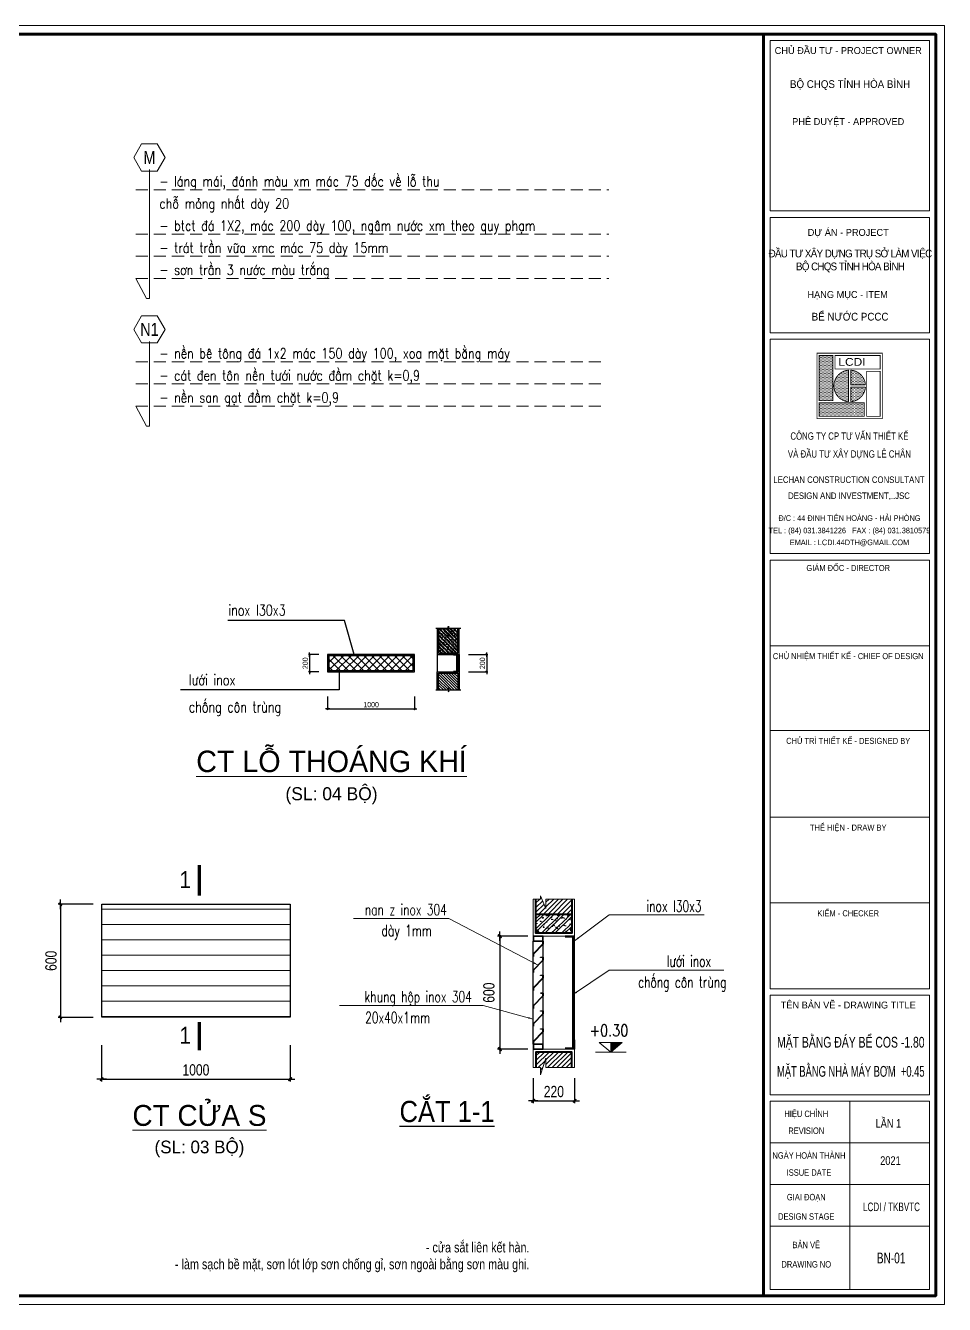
# Model space of a CAD drawing. Header units: millimetres. Extents: x 3320094 to 3411034, y 113561 to 144305.
# Drawn here: x 3399628 to 3411034, y 128429 to 144305 of the extents above; entities that cross this region are included whole.
import ezdxf
from ezdxf.enums import TextEntityAlignment as Align

# ---------------------------------------------------------------- set-up
doc = ezdxf.new("R2010")
doc.units = ezdxf.units.MM
doc.header["$LTSCALE"] = 600
doc.header["$MEASUREMENT"] = 0
doc.header["$PDMODE"] = 32
doc.linetypes.add('ACAD_ISO07W100', pattern=[3, 0, -3])
doc.linetypes.add('HIDDEN', pattern=[0.375, 0.25, -0.125])
doc.layers.get('0').update_dxf_attribs({"lineweight": 0})
doc.layers.get('Defpoints').update_dxf_attribs({"lineweight": 0})
for name, color, linetype, lineweight in [('A-WIPEOUT', 254, 'ACAD_ISO07W100', 0), ('DCCD-DIM', 8, 'Continuous', 18), ('hatch1', 136, 'Continuous', 9), ('Khungten_LCDI', 7, 'Continuous', 5), ('LC Dim', 8, 'Continuous', 18), ('LC Hatch', 252, 'Continuous', 9), ('LC MANH DUT', 35, 'HIDDEN', 5), ('LC Net dam 1', 30, 'Continuous', 30), ('LC Net dam2', 6, 'Continuous', 40), ('LC Net dam3', 1, 'Continuous', 60), ('LC Net manh', 239, 'Continuous', 5), ('LC Net thay', 7, 'Continuous', 25), ('LC Text1', 3, 'Continuous', 20), ('LC Text2', 7, 'Continuous', 18), ('manh1', 67, 'Continuous', 13), ('Text', 7, 'Continuous', 20)]:
    doc.layers.add(name, color=color, linetype=linetype, lineweight=lineweight)
for name, color, linetype in [('DIM', 1, 'Continuous'), ('NETCAT', 1, 'Continuous'), ('REGULAR 2', 8, 'Continuous'), ('TEXT35', 6, 'Continuous')]:
    doc.layers.add(name, color=color, linetype=linetype)
doc.styles.add('General text 2', font='arial.ttf')
doc.styles.add('HOATBIF', font='hoatbif.shx', dxfattribs={"width": 0.8})
doc.styles.add('Khungten', font='VHAVAN.TTF', dxfattribs={"width": 0.9, "height": 5000})
doc.styles.add('LC 1', font='VHAVANB.TTF')
doc.styles.add('LC 3', font='vnsimli.shx', dxfattribs={"width": 0.75})
doc.styles.add('T', font='swissek.ttf')
doc.styles.add('T1', font='Vnsimli.shx', dxfattribs={"width": 0.8})
doc.styles.add('T3', font='VHAVAN.TTF')
doc.styles.add('Title', font='VHBLACK.TTF', dxfattribs={"width": 0.8})
doc.dimstyles.new('1-100(1-50)', dxfattribs={"dimscale": 50, "dimtxt": 2.5, "dimasz": 0.35, "dimexe": 0.5, "dimexo": 0, "dimgap": 0.8, "dimtad": 1, "dimdec": 0, "dimzin": 0, "dimdsep": 46, "dimtxsty": 'HOATBIF', "dimblk1": 'DOT', "dimblk2": 'DOT', "dimsah": 1, "dimcen": -1, "dimdle": 1, "dimclrd": 256, "dimclre": 256, "dimclrt": 4, "dimadec": 3, "dimazin": 2, "dimtfac": 0.333333, "dimtdec": 0, "dimtix": 1, "dimtmove": 2, "dimatfit": 3, "dimldrblk": 'DOT', "dimfxl": 1, "dimtvp": 0.833333, "dimtolj": 1, "dimtzin": 0, "dimarcsym": 0})
doc.dimstyles.new('1-50', dxfattribs={"dimscale": 100, "dimtxt": 2.5, "dimasz": 0.35, "dimexe": 0.5, "dimexo": 0, "dimgap": 0.8, "dimtad": 1, "dimdec": 0, "dimlfac": 0.5, "dimzin": 0, "dimdsep": 46, "dimtxsty": 'HOATBIF', "dimblk1": 'DOT', "dimblk2": 'DOT', "dimsah": 1, "dimcen": -1, "dimdle": 1, "dimclrd": 256, "dimclre": 256, "dimclrt": 4, "dimadec": 3, "dimazin": 2, "dimtfac": 0.333333, "dimtdec": 0, "dimtix": 1, "dimtmove": 2, "dimatfit": 3, "dimldrblk": 'DOT', "dimfxl": 1, "dimtvp": 0.833333, "dimtolj": 1, "dimtzin": 0, "dimarcsym": 0})
doc.dimstyles.new('Copy of 1-90', dxfattribs={"dimscale": 90, "dimtxt": 2.5, "dimasz": 0.35, "dimexe": 0.5, "dimexo": 0, "dimgap": 0.8, "dimtad": 1, "dimdec": 0, "dimzin": 0, "dimdsep": 46, "dimtxsty": 'HOATBIF', "dimblk1": 'DOT', "dimblk2": 'DOT', "dimsah": 1, "dimcen": -1, "dimdle": 1, "dimclrd": 256, "dimclre": 256, "dimclrt": 4, "dimadec": 3, "dimazin": 2, "dimtfac": 0.333333, "dimtdec": 0, "dimtix": 1, "dimtmove": 2, "dimatfit": 3, "dimldrblk": 'DOT', "dimfxl": 1, "dimtvp": 0.833333, "dimtolj": 1, "dimtzin": 0, "dimarcsym": 0})
doc.dimstyles.new('D1-50$7', dxfattribs={"dimscale": 50, "dimtxt": 2.5, "dimasz": 2.5, "dimexe": 0.9, "dimexo": 0, "dimgap": 0.7, "dimtad": 1, "dimdec": 0, "dimrnd": 1, "dimzin": 0, "dimdsep": 46, "dimtxsty": 'T1', "dimblk1": 'LTT1', "dimblk2": 'LTT1', "dimsah": 1, "dimcen": 40, "dimclrd": 256, "dimclre": 256, "dimclrt": 7, "dimadec": 0, "dimazin": 0, "dimtfac": 1, "dimtdec": 0, "dimtix": 1, "dimtmove": 2, "dimatfit": 3, "dimfxl": 0.18, "dimtolj": 1, "dimtzin": 0, "dimarcsym": 0})

# ---------------------------------------------------------------- blocks, each defined once
blk = doc.blocks.new('ha tang Nui Beo')
at = {"layer": 'Khungten_LCDI', "lineweight": 9}
h = blk.add_hatch(dxfattribs=at)
h.set_pattern_fill('DOTS', color=9, scale=499.999987, style=0)
h.set_pattern_definition([(0, (162603266.783, -48826371.98), (15.624999595, 31.2499991895), [0, -31.2499991895])])
h.paths.add_polyline_path([(38574, 6848, 0.931119), (38574, 6114)])
h.paths.add_polyline_path([(38207, 7188), (37892, 7188), (37892, 6140), (38207, 6140)])
h.paths.add_polyline_path([(38941, 5773), (38941, 6087), (37892, 6087), (37892, 5773)])
h.paths.add_polyline_path([(38967, 6454), (38626, 6454), (38626, 6114, 0.373033)])
h.paths.add_polyline_path([(38626, 6848), (38626, 6507), (38967, 6507, 0.373033)])
at = {"color": 9, "const_width": 19}
for points in [[(37840, 5720), (39360, 5720), (39360, 7241), (37840, 7241)], [(37892, 6140), (38207, 6140), (38207, 7188), (37892, 7188)], [(38259, 7188), (38259, 6874), (39308, 6874), (39308, 7188)], [(38993, 5773), (39308, 5773), (39308, 6821), (38993, 6821)], [(37892, 6087), (37892, 5773), (38941, 5773), (38941, 6087)]]:
    blk.add_lwpolyline(points, close=True, dxfattribs=at)
for points in [[(38574, 6848, 0.931119), (38574, 6114)], [(38626, 6848), (38626, 6507), (38967, 6507, 0.373033)], [(38967, 6454), (38626, 6454), (38626, 6114, 0.373033)]]:
    blk.add_lwpolyline(points, format="xyb", close=True, dxfattribs=at)
at = {"layer": 'Defpoints', "lineweight": 0}
blk.add_lwpolyline([(-1200, -14850), (-1200, 14850), (40800, 14850), (40800, -14850)], close=True, dxfattribs=at)
at = {"layer": 'Khungten_LCDI', "color": 5, "lineweight": 60}
blk.add_line((36600, 14650), (36600, -14650), dxfattribs=at)
at = {"layer": 'Khungten_LCDI', "color": 5, "lineweight": 25}
blk.add_line((40600, -14650), (40600, 14650), dxfattribs=at)
at = {"layer": 'Khungten_LCDI', "color": 9, "lineweight": 15}
for p, q in [((38600, -10133), (38600, -14500)), ((40450, -11100), (36750, -11100)), ((40450, -12067), (36750, -12067)), ((40450, -13033), (36750, -13033))]:
    blk.add_line(p, q, dxfattribs=at)
at = {"layer": 'Khungten_LCDI', "color": 5, "lineweight": 60}
blk.add_lwpolyline([(0, -14650), (0, 14650), (40600, 14650), (40600, -14650)], close=True, dxfattribs=at)
at = {"layer": 'Khungten_LCDI', "color": 9, "lineweight": 15}
for points in [[(36750, 10545), (40450, 10545), (40450, 14500), (36750, 14500)], [(36750, 7716), (40450, 7716), (40450, 10395), (36750, 10395)], [(36750, 2587), (40450, 2587), (40450, 7566), (36750, 7566)], [(36750, 446), (40450, 446), (40450, 2437), (36750, 2437)], [(36750, -1522), (40450, -1522), (40450, 446), (36750, 446)], [(36750, -1522), (40450, -1522), (40450, -3535), (36750, -3535)], [(36750, -5526), (40450, -5526), (40450, -3535), (36750, -3535)], [(36750, -7517), (40450, -7517), (40450, -5526), (36750, -5526)], [(36750, -9983), (40450, -9983), (40450, -7667), (36750, -7667)], [(36750, -14500), (40450, -14500), (40450, -10133), (36750, -10133)]]:
    blk.add_lwpolyline(points, close=True, dxfattribs=at)
at = {"color": 7, "style": 'Khungten'}
for s, p in [('chñ ®Çu t\xad - project owner', (38566, 14190)), ('phª duyÖt - approved', (38566, 12541)), ('dù ¸n - project', (38566, 9966)), ('h¹ng môc - item', (38552, 8524)), ('tªn b¶n vÏ - drawing title', (38566, -7977))]:
    blk.add_text(s, height=160, dxfattribs=at).set_placement(p, align=Align.CENTER)
at = {"color": 9, "lineweight": 18, "style": 'T', "width": 1.1}
blk.add_text('LCDI', height=180, dxfattribs=at).set_placement((38338, 6949))
at = {"color": 7}
for s, height, style, width, p in [('c«ng ty cp t\xad vÊn thiÕt kÕ', 170, 'Title', 0.8, (38594, 5232)), ('vµ ®Çu t\xad x©y dùng lª ch©n', 170, 'Title', 0.8, (38594, 4816)), ('lechan construction consultant', 150, 'Khungten', 0.9, (38584, 4229)), ('design and investment,..jsc', 150, 'Khungten', 0.9, (38584, 3857)), ('§/c : 44 ®INH TIªN Hoµng - h¶i phßng', 130, 'Khungten', 0.9, (38595, 3347)), ('tel : (84) 031.3841226   fax : (84) 031.3810579', 130, 'Khungten', 0.9, (38595, 3059)), ('Email : lcdi.44dth@gmail.com', 130, 'Khungten', 0.9, (38595, 2783)), ('gi¸m ®èc - director', 140, 'Khungten', 0.9, (38566, 2184)), ('chñ nhiÖm thiÕt kÕ - chief of design', 140, 'Khungten', 0.9, (38566, 136)), ('chñ tr× thiÕt kÕ - designed by', 140, 'Khungten', 0.9, (38566, -1832)), ('thÓ hiÖn - draw by', 140, 'Khungten', 0.9, (38566, -3845)), ('kiÓm - checker', 140, 'Khungten', 0.9, (38566, -5836)), ('hiÖu chØnh', 150, 'Khungten', 0.8, (37592, -10499)), ('revision', 150, 'Khungten', 0.8, (37592, -10891)), ('ngµy hoµn thµnh', 150, 'Khungten', 0.8, (37654, -11466)), ('issue date', 150, 'Khungten', 0.8, (37654, -11862)), ('giai ®o¹n', 150, 'Khungten', 0.8, (37592, -12433)), ('lcdi / tkBVTC', 200, 'Title', 0.7, (39571, -12684)), ('design stage', 150, 'Khungten', 0.8, (37592, -12883)), ('b¶n vÏ', 150, 'Khungten', 0.8, (37592, -13544)), ('drawing nO', 150, 'Khungten', 0.8, (37592, -13994))]:
    blk.add_text(s, height=height, dxfattribs=dict(at, style=style, width=width)).set_placement(p, align=Align.CENTER)
at = {"color": 4, "char_height": 180, "attachment_point": 5, "style": 'Khungten'}
for s, insert, width in [('{\\f.VnArialH|b0|i0|c0|p34;Bé CHQS TØNH HßA B×NH}', (38609, 13466), 3619.87), ('{\\f.VnArialH|b0|i0|c0|p34;\\T0.9;§ÇU T¦ X¢Y DùNG TRô Së LµM VIÖC\\PBé CHQS TØNH HßA B×NH}', (38609, 9382), 3712.56), ('{\\f.VnArialH|b0|i0|c0|p34;bÓ n\xadíc PCCC}', (38609, 8088), 3712.56)]:
    blk.add_mtext(s, dxfattribs=dict(at, insert=insert, width=width))
at = {"color": 7, "style": 'Khungten', "width": 0.8}
for tag, p in [('REVISION', (39499, -10746)), ('NGAYHT', (39546, -11609))]:
    blk.add_attdef(tag, text='', height=200, dxfattribs=at).set_placement(p, align=Align.CENTER)
at = {"layer": 'LC Text1', "style": 'Title', "width": 3.882085}
for tag, p, p2 in [('TENBANVE1', (36913, -8886), (40339, -8886)), ('TENBANVE2', (36913, -9562), (40339, -9562))]:
    blk.add_attdef(tag, text='', height=250, dxfattribs=at).set_placement(p, p2, align=Align.FIT)
at = {"layer": 'LC Text1', "style": 'Title', "width": 0.7}
blk.add_attdef('SOBANVE', text='', height=250, dxfattribs=at).set_placement((39562, -13896), align=Align.CENTER)
blk = doc.blocks.new('*U37')
at = {"layer": 'A-WIPEOUT'}
blk.add_lwpolyline([(-2.13, -3.68), (2.12, -3.68), (4.25, 0), (2.12, 3.68), (-2.13, 3.68), (-4.25, 0)], close=True, dxfattribs=at)
at = {"layer": 'LC Text1', "style": 'General text 2', "width": 0.8, "flags": 8}
blk.add_attdef('SYMBOL', text='', height=3.5, dxfattribs=at).set_placement((0, 0), align=Align.MIDDLE_CENTER)
blk.add_wipeout([(-4.25, 0), (-2.13, 3.68), (2.12, 3.68), (4.25, 0), (2.12, -3.68), (-2.13, -3.68)]).dxf.layer = 'A-WIPEOUT'
blk.add_lwpolyline([(-4.25, 0), (-2.13, 3.68), (2.12, 3.68), (4.25, 0), (2.12, -3.68), (-2.13, -3.68)], close=True)
blk = doc.blocks.new('DOT')
at = {"layer": 'DIM'}
for p, q in [((-3, 0), (3, 0)), ((-1, -1), (1, 1))]:
    blk.add_line(p, q, dxfattribs=at)
blk.add_lwpolyline([(0.5, 1), (-1, -0.5), (-0.5, -1), (1, 0.5)], close=True, dxfattribs=at)
blk = doc.blocks.new('*D157')
at = {"layer": 'Defpoints', "color": 0, "ltscale": 2, "transparency": 16777216}
for p in [(3759, -394), (5759, -394), (5759, -680)]:
    blk.add_point(p, dxfattribs=at)
at = {"layer": 'LC Dim', "lineweight": -2, "ltscale": 2, "transparency": 16777216}
for p, q in [((3759, -394), (3759, -704)), ((5759, -394), (5759, -704)), ((3775, -680), (5742, -680))]:
    blk.add_line(p, q, dxfattribs=at)
at = {"layer": 'LC Dim', "lineweight": -2, "ltscale": 2, "transparency": 16777216, "xscale": 16.8, "yscale": 16.8, "zscale": 16.8, "rotation": 180}
blk.add_blockref('DOT', (3759, -680), dxfattribs=at)
at = {"layer": 'LC Dim', "lineweight": -2, "ltscale": 2, "transparency": 16777216, "xscale": 16.8, "yscale": 16.8, "zscale": 16.8}
blk.add_blockref('DOT', (5759, -680), dxfattribs=at)
at = {"layer": 'LC Dim', "color": 4, "ltscale": 2, "transparency": 16777216, "insert": (4759, -582), "char_height": 120, "attachment_point": 5, "style": 'HOATBIF'}
blk.add_mtext('\\A1;1000', dxfattribs=at)
blk = doc.blocks.new('_Dot')
at = {"color": 0, "linetype": 'ByBlock', "lineweight": -2}
blk.add_line((-0.5, 0), (-1, 0), dxfattribs=at)
at = {"color": 0, "linetype": 'ByBlock', "const_width": 0.5}
blk.add_lwpolyline([(-0.25, 0, 1), (0.25, 0, 1)], format="xyb", close=True, dxfattribs=at)
blk = doc.blocks.new('*D158')
at = {"layer": 'Defpoints', "color": 0, "ltscale": 2, "transparency": 16777216}
for p in [(6998, 570), (6998, 170), (7416, 170)]:
    blk.add_point(p, dxfattribs=at)
at = {"layer": 'LC Dim', "lineweight": -2, "ltscale": 2, "transparency": 16777216}
for p, q in [((6998, 570), (7440, 570)), ((7416, 554), (7416, 187)), ((6998, 170), (7440, 170))]:
    blk.add_line(p, q, dxfattribs=at)
at = {"layer": 'LC Dim', "lineweight": -2, "ltscale": 2, "transparency": 16777216, "xscale": 16.8, "yscale": 16.8, "zscale": 16.8}
for p, rotation in [((7416, 570), 90), ((7416, 170), 270)]:
    blk.add_blockref('DOT', p, dxfattribs=dict(at, rotation=rotation))
at = {"layer": 'LC Dim', "color": 4, "ltscale": 2, "transparency": 16777216, "insert": (7318, 370), "char_height": 120, "attachment_point": 5, "rotation": 90, "style": 'HOATBIF'}
blk.add_mtext('\\A1;200', dxfattribs=at)
blk = doc.blocks.new('*D159')
at = {"layer": 'Defpoints', "color": 0, "ltscale": 2, "transparency": 16777216}
for p in [(3560, 570), (3344, 170), (3560, 170)]:
    blk.add_point(p, dxfattribs=at)
at = {"layer": 'LC Dim', "lineweight": -2, "ltscale": 2, "transparency": 16777216}
for p, q in [((3560, 570), (3320, 570)), ((3344, 554), (3344, 187)), ((3560, 170), (3320, 170))]:
    blk.add_line(p, q, dxfattribs=at)
at = {"layer": 'LC Dim', "lineweight": -2, "ltscale": 2, "transparency": 16777216, "xscale": 16.8, "yscale": 16.8, "zscale": 16.8}
for p, rotation in [((3344, 570), 90), ((3344, 170), 270)]:
    blk.add_blockref('DOT', p, dxfattribs=dict(at, rotation=rotation))
at = {"layer": 'LC Dim', "color": 4, "ltscale": 2, "transparency": 16777216, "insert": (3245, 370), "char_height": 120, "attachment_point": 5, "rotation": 90, "style": 'HOATBIF'}
blk.add_mtext('\\A1;200', dxfattribs=at)
blk = doc.blocks.new('TIEUDE1')
at = {"layer": 'LC Text2', "color": 7, "style": 'LC 1'}
blk.add_attdef('TIªU§Ò', text='', height=5, dxfattribs=at).set_placement((0, 0), align=Align.BOTTOM_CENTER)
blk.add_attdef('TL', text='', height=3, dxfattribs=at).set_placement((0, -2), align=Align.TOP_CENTER)
blk = doc.blocks.new('*D168')
at = {"layer": 'Defpoints', "color": 0, "ltscale": 2, "transparency": 16777216}
for p in [(5787, 233), (6227, 233), (6227, -9)]:
    blk.add_point(p, dxfattribs=at)
at = {"layer": 'LC Dim', "lineweight": -2, "ltscale": 2, "transparency": 16777216}
for p, q in [((5787, 233), (5787, -33)), ((6227, 233), (6227, -33)), ((5804, -9), (6210, -9))]:
    blk.add_line(p, q, dxfattribs=at)
at = {"layer": 'LC Dim', "lineweight": -2, "ltscale": 2, "transparency": 16777216, "xscale": 16.8, "yscale": 16.8, "zscale": 16.8, "rotation": 180}
blk.add_blockref('DOT', (5787, -9), dxfattribs=at)
at = {"layer": 'LC Dim', "lineweight": -2, "ltscale": 2, "transparency": 16777216, "xscale": 16.8, "yscale": 16.8, "zscale": 16.8}
blk.add_blockref('DOT', (6227, -9), dxfattribs=at)
at = {"layer": 'LC Dim', "color": 4, "ltscale": 2, "transparency": 16777216, "insert": (6007, 89), "char_height": 120, "attachment_point": 5, "style": 'HOATBIF'}
blk.add_mtext('\\A1;220', dxfattribs=at)
blk = doc.blocks.new('Caodo1')
at = {"layer": 'LC Text1'}
blk.add_hatch(color=4, dxfattribs=at).paths.add_polyline_path([(0, 200), (0, 0), (243, 200)])
at = {"layer": 'LC Text1', "color": 4}
for p, q in [((324, 0), (-324, 0)), ((0, 0), (0, 200))]:
    blk.add_line(p, q, dxfattribs=at)
blk.add_lwpolyline([(-243, 200), (243, 200), (0, 0), (0, 0)], close=True, dxfattribs=at)
at = {"layer": 'LC Text1', "color": 4, "style": 'T1', "width": 0.8}
blk.add_attdef('%%P0,00', text='', height=250, dxfattribs=at).set_placement((-39, 460), align=Align.MIDDLE_CENTER)
blk = doc.blocks.new('*D169')
at = {"layer": 'Defpoints', "color": 0, "ltscale": 2, "transparency": 16777216}
for p in [(5729, 1739), (5433, 539), (5729, 539)]:
    blk.add_point(p, dxfattribs=at)
at = {"layer": 'LC Dim', "lineweight": -2, "ltscale": 2, "transparency": 16777216}
for p, q in [((5729, 1739), (5409, 1739)), ((5433, 1722), (5433, 556)), ((5729, 539), (5409, 539))]:
    blk.add_line(p, q, dxfattribs=at)
at = {"layer": 'LC Dim', "lineweight": -2, "ltscale": 2, "transparency": 16777216, "xscale": 16.8, "yscale": 16.8, "zscale": 16.8}
for p, rotation in [((5433, 1739), 90), ((5433, 539), 270)]:
    blk.add_blockref('DOT', p, dxfattribs=dict(at, rotation=rotation))
at = {"layer": 'LC Dim', "color": 4, "ltscale": 2, "transparency": 16777216, "insert": (5318, 1139), "char_height": 120, "attachment_point": 5, "rotation": 90, "style": 'HOATBIF'}
blk.add_mtext('\\A1;600', dxfattribs=at)
blk = doc.blocks.new('LTT1')
at = {"layer": 'DCCD-DIM'}
for p, q in [((-1.5, 0), (1.5, 0)), ((0, -1), (0, 1))]:
    blk.add_line(p, q, dxfattribs=at)
at = {"layer": 'DCCD-DIM', "const_width": 0.25}
blk.add_lwpolyline([(-0.53, -0.53), (0.53, 0.53)], dxfattribs=at)
blk = doc.blocks.new('*D170')
at = {"layer": 'Defpoints', "color": 0, "ltscale": 2, "transparency": 16777216}
for p in [(1120, 2077), (771, 877), (1120, 877)]:
    blk.add_point(p, dxfattribs=at)
at = {"layer": 'LC Dim', "lineweight": -2, "ltscale": 2, "transparency": 16777216}
for p, q in [((1120, 2077), (747, 2077)), ((771, 2060), (771, 894)), ((1120, 877), (747, 877))]:
    blk.add_line(p, q, dxfattribs=at)
at = {"layer": 'LC Dim', "lineweight": -2, "ltscale": 2, "transparency": 16777216, "xscale": 16.8, "yscale": 16.8, "zscale": 16.8}
for p, rotation in [((771, 2077), 90), ((771, 877), 270)]:
    blk.add_blockref('DOT', p, dxfattribs=dict(at, rotation=rotation))
at = {"layer": 'LC Dim', "color": 4, "ltscale": 2, "transparency": 16777216, "insert": (672, 1477), "char_height": 120, "attachment_point": 5, "rotation": 90, "style": 'HOATBIF'}
blk.add_mtext('\\A1;600', dxfattribs=at)
blk = doc.blocks.new('*D171')
at = {"layer": 'Defpoints', "color": 0, "ltscale": 2, "transparency": 16777216}
for p in [(1209, 581), (3209, 581), (3209, 221)]:
    blk.add_point(p, dxfattribs=at)
at = {"layer": 'LC Dim', "lineweight": -2, "ltscale": 2, "transparency": 16777216}
for p, q in [((1209, 581), (1209, 197)), ((3209, 581), (3209, 197)), ((1226, 221), (3192, 221))]:
    blk.add_line(p, q, dxfattribs=at)
at = {"layer": 'LC Dim', "lineweight": -2, "ltscale": 2, "transparency": 16777216, "xscale": 16.8, "yscale": 16.8, "zscale": 16.8, "rotation": 180}
blk.add_blockref('DOT', (1209, 221), dxfattribs=at)
at = {"layer": 'LC Dim', "lineweight": -2, "ltscale": 2, "transparency": 16777216, "xscale": 16.8, "yscale": 16.8, "zscale": 16.8}
blk.add_blockref('DOT', (3209, 221), dxfattribs=at)
at = {"layer": 'LC Dim', "color": 4, "ltscale": 2, "transparency": 16777216, "insert": (2209, 319), "char_height": 120, "attachment_point": 5, "style": 'HOATBIF'}
blk.add_mtext('\\A1;1000', dxfattribs=at)
blk = doc.blocks.new('block 1')
at = {"layer": 'hatch1'}
h = blk.add_hatch(dxfattribs=at)
h.set_pattern_fill('ANSI37', color=256, scale=1000, style=0)
h.set_pattern_definition([(45, (-2086406.11, 1051744.9), (-88.3883476, 88.3883476), []), (135, (-2086406.11, 1051744.9), (-88.3883476, -88.3883476), [])])
h.paths.add_polyline_path([(5758.6, 570.5), (5758.6, 170.5), (3758.6, 170.5), (3758.6, 570.5)])
at = {"layer": 'LC Hatch'}
h = blk.add_hatch(dxfattribs=at)
h.set_pattern_fill('CHAU-02', color=256, scale=14, pattern_type=2)
h.set_pattern_definition([(50, (-3484267.74, -672036.61), (100.4164256, -8.7852989), [10.5, -115.5]), (355, (-3484267.74, -672036.61), (-19.4251867, 105.3068987), [8.4, -92.4]), (100.4514, (-3484259.37, -672037.34), (80.9913134, 96.521536), [8.9236266, -98.1598957]), (46.1842, (-3484267.74, -672008.61), (149.413747, -23.172662), [15.75, -173.25]), (96.6356, (-3484255.29, -672010.54), (130.852779, 136.376502), [13.38544, -147.23982]), (351.1842, (-3484267.74, -672008.6), (130.852672, 136.376604), [12.6, -138.6]), (21, (-3484253.74, -672015.61), (83.5669873, -56.3666447), [10.5, -115.5]), (226, (-3484253.74, -672015.61), (94.063497, -51.1755733), [8.4, -92.4]), (71.4514, (-3484246.78, -672020.3), (117.631168, 45.1542695), [8.9236266, -98.1598957]), (67.5, (-3484267.74, -672036.606), (-21.82826566, 41.21242466), [0, -91.28, 0, -93.8, 0, -92.75]), (4.5, (-3484267.74, -672036.606), (39.66912934, 53.2144464), [0, -53.48, 0, -89.18, 0, -35.35]), (327.5, (-3484298.96, -672036.606), (74.73514106, -3.15768204), [0, -35, 0, -109.2, 0, -144.9]), (317.5, (-3484312.96, -672036.606), (81.6460637, 14.0146975), [0, -45.5, 0, -72.52, 0, -102.9]), (315, (-3484267.74, -672036.606), (42.0728535, 42.0728535), []), (315, (-3484267.74, -672019.456), (42.0728535, 42.0728535), [])])
h.paths.add_polyline_path([(6309.6, 600.5), (6749.6, 600.5), (6745.9, 1175.7), (6305.9, 1175.7)])
h = blk.add_hatch(dxfattribs=at)
h.set_pattern_fill('ANSI31', color=256, scale=14, angle=90)
h.set_pattern_definition([(135, (672534.26, -3485292.557), (-31.4308964, -31.4308964), [])])
h.paths.add_polyline_path([(6552.6, -244.1), (6749.6, -244.1), (6749.6, 140.5), (6309.6, 140.5), (6309.6, -244.1), (6525.9, -244.1), (6539.5, -196.7), (6539.5, -284.3)])
at = {"layer": 'LC Net dam 1'}
for p, q in [((6309.6, 1175.7), (6309.6, 801.4)), ((6749.6, 801.4), (6749.6, 1175.7)), ((6309.6, 801.4), (6309.6, 600.5)), ((6309.6, 600.5), (6749.6, 600.5)), ((6749.6, 600.5), (6749.6, 801.4))]:
    blk.add_line(p, q, dxfattribs=at)
for points in [[(3758.6, 170.5), (5758.6, 170.5), (5758.6, 570.5), (3758.6, 570.5)], [(3788.6, 200.5), (5728.6, 200.5), (5728.6, 540.5), (3788.6, 540.5)]]:
    blk.add_lwpolyline(points, close=True, dxfattribs=at)
blk.add_lwpolyline([(6309.6, -244.1), (6309.6, 140.5), (6749.6, 140.5), (6749.6, -244.1)], dxfattribs=at)
at = {"layer": 'LC Net thay'}
for p, q in [((6731.4, 181.6), (6731.4, 559.4)), ((6742.5, 181.6), (6742.5, 559.4))]:
    blk.add_line(p, q, dxfattribs=at)
at = {"layer": 'NETCAT'}
blk.add_lwpolyline([(6753.7, 170.5), (6753.7, 170.5), (6763.4, 180.2), (6763.4, 376.5), (6763.4, 560.8), (6753.7, 570.5)], dxfattribs=at)
at = {"layer": 'REGULAR 2'}
for p, q in [((6279.6, 1175.7), (6279.6, 570.5)), ((6779.6, 570.5), (6779.6, 1175.7)), ((6279.6, 570.5), (6779.6, 570.5)), ((6279.6, 570.5), (6279.6, 170.5)), ((6779.6, 570.5), (6779.6, 170.5))]:
    blk.add_line(p, q, dxfattribs=at)
for points in [[(6243.3, 1175.7), (6525.9, 1175.7), (6539.5, 1223.2), (6539.5, 1135.6), (6552.6, 1175.7), (6818.7, 1175.7)], [(6279.6, -244.1), (6279.6, 170.5), (6779.6, 170.5), (6779.6, -244.1)], [(6243.3, -244.1), (6525.9, -244.1), (6539.5, -196.7), (6539.5, -284.3), (6552.6, -244.1), (6818.7, -244.1)]]:
    blk.add_lwpolyline(points, dxfattribs=at)
at = {"layer": 'TEXT35'}
for p, q in [((6753.7, 570.5), (6653.7, 570.5)), ((6742.5, 559.4), (6653.7, 559.4)), ((6742.5, 470.5), (6742.5, 559.4)), ((6753.7, 470.5), (6753.7, 570.5)), ((6742.5, 181.6), (6653.7, 181.6)), ((6753.7, 170.5), (6653.7, 170.5)), ((6742.5, 270.5), (6742.5, 181.6)), ((6753.7, 270.5), (6753.7, 170.5))]:
    blk.add_line(p, q, dxfattribs=at)
at = {"layer": 'LC Text2'}
ref = blk.add_blockref('TIEUDE1', (3848.9, -2279.5), dxfattribs=dict(at, xscale=100.0000000002256, yscale=100.0000000002256, zscale=100.0000000002256))
ref.add_attrib('TIªU§Ò', '%%Uct lç tho¸ng khÝ', dxfattribs={"color": 7, "height": 492.441, "style": 'LC 1'}).set_placement((3848.9, -2279.5), align=Align.BOTTOM_CENTER)
ref.add_attrib('TL', '(sl: 04 bé)', dxfattribs={"height": 300, "style": 'LC 1'}).set_placement((3848.9, -2479.5), align=Align.TOP_CENTER)
at = {"layer": 'LC Text1', "color": 3, "style": 'LC 3', "width": 0.75}
for s, p in [('inox l30x3', (1477.3, 1466.1)), ('l\xadíi inox', (570.2, -136)), ('chèng c«n trïng', (570.2, -758.8))]:
    blk.add_text(s, height=250, dxfattribs=at).set_placement(p)
at = {"layer": 'LC Dim', "ltscale": 2}
for base, p1, p2, picture, middle in [((3343.7, 170.5), (3559.5, 570.5), (3559.5, 170.5), '*D159', (3245.3, 370.5)), ((7416.1, 170.5), (6998.3, 570.5), (6998.3, 170.5), '*D158', (7317.7, 370.5))]:
    dim = blk.add_linear_dim(base=base, p1=p1, p2=p2, angle=90, dimstyle='1-50', override={"dimscale": 48}, dxfattribs=at)
    dim.commit()
    dim.dimension.update_dxf_attribs({"geometry": picture, "text_midpoint": middle})
dim = blk.add_linear_dim(base=(5758.6, -680.4), p1=(3758.6, -393.6), p2=(5758.6, -393.6), dimstyle='1-50', override={"dimscale": 48}, dxfattribs=at)
dim.commit()
dim.dimension.update_dxf_attribs({"geometry": '*D157', "text_midpoint": (4758.6, -582)})
for points in [[(4368.6, 570.5), (4150.7, 1354), (1466, 1354)], [(4023.4, 236.9), (4023.4, -242.8), (377.9, -242.8)]]:
    blk.add_leader(points, dimstyle='Copy of 1-90', override={"dimgap": 0.8, "dimtad": 0}, dxfattribs=at)
blk = doc.blocks.new('block 2')
at = {"layer": 'LC Hatch'}
h = blk.add_hatch(dxfattribs=at)
h.set_pattern_fill('ANSI31', color=256, scale=1300, angle=135, style=0)
h.set_pattern_definition([(180, (65360.3, -32127), (-1e-14, -162.5), [])])
h.paths.add_polyline_path([(3209.2, 2077.2), (1209.2, 2077.2), (1209.2, 877.2), (3209.2, 877.2)])
h = blk.add_hatch(dxfattribs=at)
h.set_pattern_fill('_USER', color=256, scale=35, angle=45, style=0, pattern_type=0)
h.set_pattern_definition([(45, (62853.45, -30745.536), (-24.748737, 24.748737), [])])
h.paths.add_polyline_path([(6197.1, 2130.3), (5922.7, 2130.3), (5922.7, 2031.6), (5865.2, 2166.2), (5865.2, 2130.3), (5817.1, 2130.3), (5817.1, 1968.9), (6197.1, 1968.9)])
h = blk.add_hatch(dxfattribs=at)
h.set_pattern_fill('BTCT', color=256, scale=20)
h.set_pattern_definition([(50, (62853.45, -30745.54), (143.45204, -12.55043), [15, -165]), (355, (62853.45, -30745.54), (-27.75027, 150.43843), [12, -132]), (100.4514, (62865.4, -30746.58), (115.70188, 137.8879), [12.74804, -140.22842]), (46.1842, (62853.45, -30705.54), (213.4482, -33.1038), [22.5, -247.5]), (96.6356, (62871.24, -30708.3), (186.93254, 194.8236), [19.12206, -210.3426]), (351.1842, (62853.45, -30705.54), (186.9324, 194.8237), [18, -198]), (21, (62873.45, -30715.54), (119.3814, -80.52378), [15, -165]), (326, (62873.45, -30715.54), (48.66307, 145.03), [12, -132]), (71.4514, (62883.4, -30722.25), (168.04453, 64.5061), [12.74804, -140.22842]), (37.5, (62853.45, -30745.536), (2.43197, 66.57877), [0, -130.4, 0, -134, 0, -132.5]), (7.5, (62853.45, -30745.536), (52.61391, 78.88234), [0, -76.4, 0, -127.4, 0, -50.5]), (327.5, (62808.85, -30745.536), (106.764487, -4.510974), [0, -50, 0, -156, 0, -207]), (317.5, (62788.85, -30745.54), (116.63723, 20.021), [0, -65, 0, -103.6, 0, -147]), (45, (62853.45, -30745.536), (-53.03301, 53.03301), []), (45, (62888.804, -30745.536), (-53.03301, 53.03301), [])])
h.paths.add_polyline_path([(6197.1, 1968.9), (5817.1, 1968.9), (5817.1, 1768.9), (6197.1, 1768.9)])
at = {"layer": 'LC Hatch', "lineweight": 5}
h = blk.add_hatch(dxfattribs=at)
h.set_pattern_fill('_USER', color=256, scale=35, angle=45, style=0, pattern_type=0)
h.set_pattern_definition([(45, (5986.908, 1737.84), (-24.7487, 24.7487), [])])
h.paths.add_polyline_path([(5864.7, 1908.7), (5864.5, 1908.7), (5864.7, 1908.3)])
h.paths.add_polyline_path([(5817.1, 509.1), (5817.1, 345), (5864.7, 345), (5864.7, 266.9), (5922.2, 443.6), (5922.2, 345), (6197.1, 345), (6197.1, 509.1)])
at = {"layer": 'LC Net dam 1'}
for points in [[(5817.1, 1968.9), (6197.1, 1968.9), (6197.1, 1768.9), (5817.1, 1768.9)], [(5787.1, 1739.1), (5787.1, 1685.7), (5893.8, 1685.7), (5893.8, 1739.1)], [(5863.9, 1685.7), (5893.8, 1685.7), (5893.8, 1654.6), (5790.3, 1547.9), (5790.3, 1522.5), (5787.1, 1522.5), (5787.1, 1549.2), (5890.6, 1655.9), (5890.6, 1682.5), (5863.9, 1682.5)], [(5791.1, 1735.1), (5791.1, 1689.7), (5889.8, 1689.7), (5889.8, 1735.1)], [(5863.9, 1515.1), (5893.8, 1515.1), (5893.8, 1483.9), (5790.3, 1377.2), (5790.3, 1351.9), (5787.1, 1351.9), (5787.1, 1378.5), (5890.6, 1485.2), (5890.6, 1511.9), (5863.9, 1511.9)], [(5863.9, 1325.2), (5893.8, 1325.2), (5893.8, 1294), (5790.3, 1187.4), (5790.3, 1162), (5787.1, 1162), (5787.1, 1188.7), (5890.6, 1295.3), (5890.6, 1322), (5863.9, 1322)], [(5863.9, 1135.3), (5893.8, 1135.3), (5893.8, 1104.2), (5790.3, 997.5), (5790.3, 972.1), (5787.1, 972.1), (5787.1, 998.8), (5890.6, 1105.5), (5890.6, 1132.1), (5863.9, 1132.1)], [(5863.9, 945.5), (5893.8, 945.5), (5893.8, 914.3), (5790.3, 807.6), (5790.3, 782.3), (5787.1, 782.3), (5787.1, 808.9), (5890.6, 915.6), (5890.6, 942.3), (5863.9, 942.3)], [(5863.9, 755.6), (5893.8, 755.6), (5893.8, 724.4), (5790.3, 617.8), (5790.3, 592.4), (5787.1, 592.4), (5787.1, 619.1), (5890.6, 725.7), (5890.6, 752.4), (5863.9, 752.4)], [(5787.1, 592.4), (5787.1, 539.1), (5893.8, 539.1), (5893.8, 592.4)], [(5791.1, 588.4), (5791.1, 543.1), (5889.8, 543.1), (5889.8, 588.4)]]:
    blk.add_lwpolyline(points, close=True, dxfattribs=at)
at = {"layer": 'LC Net dam2'}
for points in [[(6197.1, 2130.3), (6197.1, 1768.9), (5817.1, 1768.9), (5817.1, 2130.3)], [(6197.1, 2130.3), (6197.1, 1968.9), (5817.1, 1968.9), (5817.1, 2130.3)], [(6197.1, 345), (6197.1, 509.1), (5817.1, 509.1), (5817.1, 345)]]:
    blk.add_lwpolyline(points, dxfattribs=at)
at = {"layer": 'LC Net dam3', "const_width": 36}
for points in [[(2245.4, 2492.1), (2245.4, 2168.3)], [(2245.4, 828.4), (2245.4, 527.7)]]:
    blk.add_lwpolyline(points, dxfattribs=at)
at = {"layer": 'LC Net manh'}
for p, q in [((6227.1, 1738.9), (6227.1, 539.1)), ((6227.1, 539.1), (5927.1, 539.1)), ((5927.1, 539.1), (5927.1, 539.1))]:
    blk.add_line(p, q, dxfattribs=at)
blk.add_lwpolyline([(6227.1, 2130.3), (6227.1, 1738.9), (5787.1, 1738.9), (5787.1, 2130.3), (5865.2, 2130.3), (5865.2, 2166.2), (5922.7, 2031.6), (5922.7, 2130.3)], close=True, dxfattribs=at)
for points in [[(5927.1, 539.1), (5787.1, 539.1), (5787.1, 345)], [(5787.1, 345), (5864.7, 345), (5864.7, 266.9), (5922.2, 443.6), (5922.2, 345), (6227.1, 345)], [(6227.1, 345), (6227.1, 539.1)]]:
    blk.add_lwpolyline(points, dxfattribs=at)
at = {"layer": 'LC Net thay'}
for p, q in [((5787.1, 592.4), (5787.1, 1685.7)), ((5893.8, 592.4), (5893.8, 1685.7))]:
    blk.add_line(p, q, dxfattribs=at)
at = {"layer": 'LC Net thay', "ltscale": 2}
for p, q in [((6204.9, 1727.8), (6204.9, 550.2)), ((6216, 1727.8), (6216, 550.2))]:
    blk.add_line(p, q, dxfattribs=at)
at = {"layer": 'LC Net thay'}
blk.add_lwpolyline([(1209.2, 877.2), (1209.2, 2077.2), (3209.2, 2077.2), (3209.2, 877.2)], close=True, dxfattribs=at)
at = {"layer": 'TEXT35'}
for p, q in [((6227.1, 1738.9), (6127.1, 1738.9)), ((6216, 1727.8), (6127.1, 1727.8)), ((6216, 1638.9), (6216, 1727.8)), ((6227.1, 1638.9), (6227.1, 1738.9)), ((6216, 550.2), (6127.1, 550.2)), ((6216, 639.1), (6216, 550.2)), ((6227.1, 639.1), (6227.1, 539.1)), ((6227.1, 539.1), (6127.1, 539.1))]:
    blk.add_line(p, q, dxfattribs=at)
at = {"layer": 'DIM'}
ref = blk.add_blockref('Caodo1', (6610.8, 509.1), dxfattribs=dict(at, xscale=0.5, yscale=0.5, zscale=0.5))
ref.add_attrib('%%P0,00', '+0.30', dxfattribs={"layer": 'Text', "height": 125, "style": 'T1', "width": 0.8}).set_placement((6591.3, 738.8), align=Align.MIDDLE_CENTER)
at = {"layer": 'LC Text2'}
ref = blk.add_blockref('TIEUDE1', (2246.7, -341), dxfattribs=dict(at, xscale=45, yscale=45, zscale=45))
ref.add_attrib('TIªU§Ò', '%%Uct cöa S', dxfattribs={"color": 7, "height": 221.599, "style": 'LC 1'}).set_placement((2246.7, -341), align=Align.BOTTOM_CENTER)
ref.add_attrib('TL', '(sl: 03 bé)', dxfattribs={"height": 135, "style": 'LC 1'}).set_placement((2246.7, -431), align=Align.TOP_CENTER)
at = {"style": 'T3', "width": 0.9}
blk.add_text('%%Uc¾t 1-1', height=225, dxfattribs=at).set_placement((4873.7, -234.2), align=Align.CENTER)
at = {"layer": 'LC Text1', "color": 3, "style": 'LC 3', "width": 0.7}
for s, height, p in [('nan z inox 304', 118.266, (4871.7, 2079)), ('inox l30x3', 118.27, (7572.8, 2116.6)), ('dµy 1mm', 118.27, (4711.8, 1857.2)), ('l\xadíi inox', 118.27, (7677.6, 1532.3)), ('chèng c«n trïng', 118.266, (7837.4, 1310.5)), ('khung hép inox 304', 118.266, (5138, 1155.6)), ('20x40x1mm', 118.27, (4693.5, 933.8))]:
    blk.add_text(s, height=height, dxfattribs=at).set_placement(p, align=Align.TOP_RIGHT)
at = {"layer": 'Text', "style": 'T3', "width": 0.9}
for p in [(2095.1, 2248.7), (2095.1, 596.5)]:
    blk.add_text('1', height=180, dxfattribs=at).set_placement(p, align=Align.CENTER)
at = {"layer": 'LC Dim', "ltscale": 2}
dim = blk.add_linear_dim(base=(770.9, 877.2), p1=(1120, 2077.2), p2=(1120, 877.2), angle=90, dimstyle='1-50', override={"dimscale": 48}, dxfattribs=at)
dim.commit()
dim.dimension.update_dxf_attribs({"geometry": '*D170', "text_midpoint": (672.5, 1477.2)})
dim = blk.add_linear_dim(base=(5433.3, 539.1), p1=(5729.1, 1738.9), p2=(5729.1, 539.1), angle=270, dimstyle='1-50', override={"dimscale": 48}, dxfattribs=at)
dim.commit()
dim.dimension.update_dxf_attribs({"geometry": '*D169', "text_midpoint": (5318.1, 1139), "dimtype": 160})
for base, p1, p2, picture, middle in [((3209.2, 220.8), (1209.2, 581.3), (3209.2, 581.3), '*D171', (2209.2, 319.2)), ((6227.1, -9.1), (5787.1, 232.7), (6227.1, 232.7), '*D168', (6007.1, 89.3))]:
    dim = blk.add_linear_dim(base=base, p1=p1, p2=p2, dimstyle='1-50', override={"dimscale": 48}, dxfattribs=at)
    dim.commit()
    dim.dimension.update_dxf_attribs({"geometry": picture, "text_midpoint": middle})
at = {"layer": 'LC Dim'}
for points in [[(5838.9, 1431.9), (4892, 1925.3), (3882.1, 1925.3)], [(6227.1, 1688.9), (6592.9, 1963), (7602.7, 1963)], [(6204.9, 1115.5), (6592.9, 1378.7), (7810.7, 1378.7)], [(5787.1, 859.1), (5257.4, 1002), (3732, 1002)]]:
    blk.add_leader(points, dimstyle='D1-50$7', override={"dimasz": 1, "dimexe": 0.18, "dimgap": 1, "dimcen": 100, "dimclrd": 252, "dimclre": 252, "dimfxl": 1, "dimtolj": 0, "dimlwd": 0}, dxfattribs=at)

msp = doc.modelspace()

# ---------------------------------------------------------------- linework, layer by layer
at = {"layer": 'LC MANH DUT'}
for p, q in [((3400995.7, 142265.8), (3406870.1, 142265.8)), ((3400995.7, 141716.4), (3406870.1, 141716.4)), ((3400995.7, 141441.7), (3406870.1, 141441.7)), ((3400995.7, 141167.1), (3406870.1, 141167.1)), ((3400995.7, 140131.3), (3406820.2, 140131.3)), ((3400995.7, 139856.7), (3406820.2, 139856.7)), ((3400995.7, 139582), (3406820.2, 139582))]:
    msp.add_line(p, q, dxfattribs=at)

# ---------------------------------------------------------------- block references
at = {"layer": 'LC Net thay'}
ref = msp.add_blockref('ha tang Nui Beo', (3389225, 136367.1), dxfattribs=dict(at, xscale=0.5345454406830862, yscale=0.5345454406830862, zscale=0.5345454406830862))
ref.add_attrib('TENBANVE2', 'mÆt b»ng nhµ m¸y b¬m  +0.45', dxfattribs={"layer": 'LC Text1', "height": 133.636, "style": 'Title', "width": 0.54106}).set_placement((3408956.5, 131255.5), (3410788.1, 131255.5), align=Align.FIT)
ref.add_attrib('NGAYHT', '2021', dxfattribs={"layer": 'LC Text1', "height": 106.91, "style": 'Khungten', "width": 0.8}).set_placement((3410364.2, 130161.3), align=Align.CENTER)
ref.add_attrib('REVISION', 'lÇn 1', dxfattribs={"layer": 'LC Text1', "height": 106.91, "style": 'Khungten', "width": 0.8}).set_placement((3410338.9, 130622.7), align=Align.CENTER)
ref.add_attrib('SOBANVE', 'BN-01', dxfattribs={"layer": 'LC Text1', "height": 133.64, "style": 'Title', "width": 0.7}).set_placement((3410372.7, 128938.9), align=Align.CENTER)
ref.add_attrib('TENBANVE1', 'mÆt b»ng ®¸y bÓ cos -1.80', dxfattribs={"layer": 'LC Text1', "height": 133.636, "style": 'Title', "width": 0.611185}).set_placement((3408956.5, 131617.2), (3410788.1, 131617.2), align=Align.FIT)
for name, p, xscale, yscale, zscale in [('block 1', (3401347.8, 136188.9), 0.54, 0.54, 0.54), ('block 2', (3399158.2, 130966.8), 1.17, 1.17, 1.17)]:
    msp.add_blockref(name, p, dxfattribs=dict(at, xscale=xscale, yscale=yscale, zscale=zscale))

# ---------------------------------------------------------------- texts
at = {"layer": 'DIM', "color": 4, "insert": (3405883.6, 128828.6), "char_height": 125, "width": 9041.904, "attachment_point": 9, "style": 'HOATBIF'}
msp.add_mtext('- cöa s¾t liªn kÕt hµn. \\P- lµm s¹ch bÒ mÆt, s¬n lãt líp s¬n chèng gØ, s¬n ngoµi b»ng s¬n mµu ghi.', dxfattribs=at)
at = {"layer": 'LC Text1', "color": 3, "style": 'LC 3', "width": 0.8}
for s, p in [('chç máng nhÊt dµy 20', (3401289.2, 142032.9)), ('- btct ®¸ 1X2, m¸c 200 dµy 100, ng©m n\xadíc xm theo quy ph¹m ', (3401289.2, 141758.2)), ('- tr¸t trÇn v÷a xmc m¸c 75 dµy 15mm', (3401289.2, 141483.6)), ('- s¬n trÇn 3 n\xadíc mµu tr¾ng', (3401289.2, 141208.9)), ('- c¸t ®en t«n nÒn t\xadíi n\xadíc ®Çm chÆt k=0,9', (3401289.2, 139898.5)), ('- nÒn san g¹t ®Çm chÆt k=0,9', (3401289.2, 139623.8))]:
    msp.add_text(s, height=127.008, dxfattribs=at).set_placement(p)

# ---------------------------------------------------------------- leaders
at = {"layer": 'DIM', "annotation_type": 0, "has_hookline": 1, "hookline_direction": 0, "text_width": 2041.2}
msp.add_leader([(3396100.2, 134612.2), (3398600.3, 134612.2)], dimstyle='1-100(1-50)', override={"dimtad": 0}, dxfattribs=at)

# ---------------------------------------------------------------- next in the draw order: block references
at = {"layer": 'LC Net manh'}
ref = msp.add_blockref('*U37', (3401166.3, 142667.8), dxfattribs=dict(at, xscale=45.85243406844157, yscale=45.85243406844157, zscale=45.85243406844157))
ref.add_attrib('SYMBOL', 'M', dxfattribs={"layer": 'LC Text1', "height": 160.5, "style": 'General text 2', "width": 0.8}).set_placement((3401166.3, 142667.8), align=Align.MIDDLE_CENTER)
ref = msp.add_blockref('*U37', (3401166.3, 140533.3), dxfattribs=dict(at, xscale=45.85243406844157, yscale=45.85243406844157, zscale=45.85243406844157))
ref.add_attrib('SYMBOL', 'N1', dxfattribs={"layer": 'LC Text1', "height": 160.48, "style": 'General text 2', "width": 0.8}).set_placement((3401166.3, 140533.3), align=Align.MIDDLE_CENTER)

# ---------------------------------------------------------------- next in the draw order: linework, layer by layer
at = {"layer": 'manh1', "ltscale": 2}
for points in [[(3401166.3, 142516.7), (3401166.3, 140915.6), (3401128.8, 140915.6), (3400995.7, 141167.1)], [(3401166.3, 140382.3), (3401166.3, 139330.5), (3401128.8, 139330.5), (3400995.7, 139582)]]:
    msp.add_lwpolyline(points, dxfattribs=at)

# ---------------------------------------------------------------- next in the draw order: texts
at = {"layer": 'LC Text1', "color": 3, "style": 'LC 3', "width": 0.8}
for s, p in [('- l¸ng m¸i, ®¸nh mµu xm m¸c 75 dèc vÒ lç thu', (3401289.2, 142307.6)), ('- nÒn bª t«ng ®¸ 1x2 m¸c 150 dµy 100, xoa mÆt b»ng m¸y', (3401289.2, 140173.1))]:
    msp.add_text(s, height=127.008, dxfattribs=at).set_placement(p)

doc.saveas('drawing.dxf')
